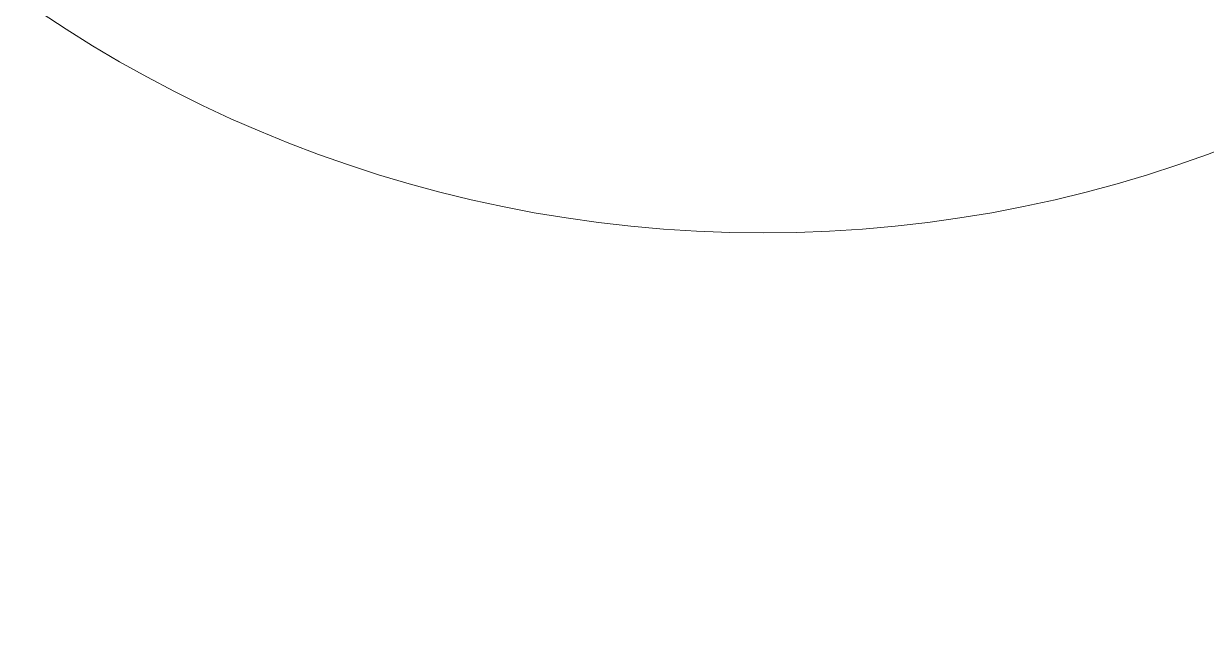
# Model space of a CAD drawing. Header units: metres. Extents: x -217 to -108, y -304 to -188.
# Drawn here: x -163.0558 to -162.838, y -237.1987 to -237.088 of the extents above; entities that cross this region are included whole.
import ezdxf

# ---------------------------------------------------------------- set-up
doc = ezdxf.new("R2010")
doc.units = ezdxf.units.M
doc.layers.add('A-WALL', color=113, linetype='Continuous', lineweight=9)
doc.layers.add('I-FURN', color=30, linetype='Continuous', lineweight=9)

# ---------------------------------------------------------------- blocks, each defined once
blk = doc.blocks.new('COALESSE_CIRCA_-_Round_Table_7629 - COALESSE_CIRCA_-_Round_Table_7629-1016699-Nivel 3')
at = {"layer": 'I-FURN'}
for radius, start, end in [(0.5334, 90, 270), (0.5334, 270, 90), (0.23813, 90, 270), (0.23813, 270, 90)]:
    blk.add_arc((0, 0), radius, start, end, dxfattribs=at)

msp = doc.modelspace()

# ---------------------------------------------------------------- linework, layer by layer
at = {"layer": 'A-WALL'}
for radius, start, end in [(4.47242, 116.29265, 191.74552), (4.27242, 116.38603, 292.21126), (4.27242, 122.90905, 292.21126)]:
    msp.add_arc((-160.10224, -239.13938), radius, start, end, dxfattribs=at)

# ---------------------------------------------------------------- block references
at = {"layer": 'I-FURN'}
msp.add_blockref('COALESSE_CIRCA_-_Round_Table_7629 - COALESSE_CIRCA_-_Round_Table_7629-1016699-Nivel 3', (-162.9196, -236.88847), dxfattribs=at)

doc.saveas('drawing.dxf')
